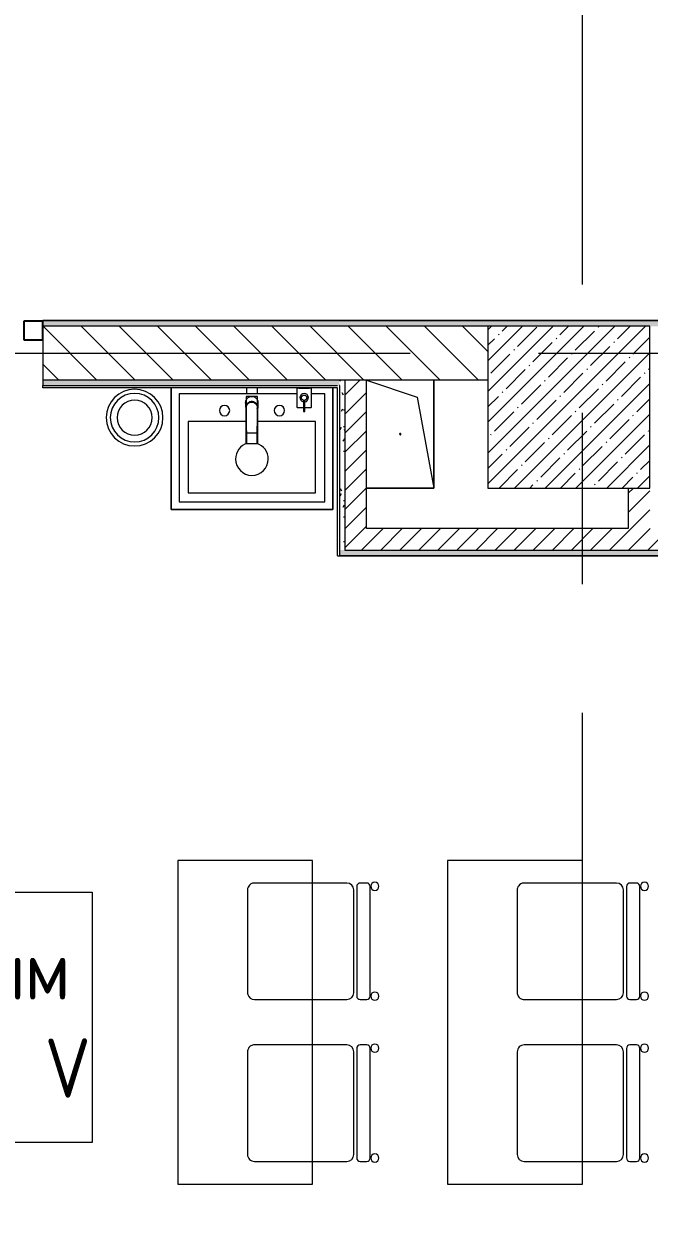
# Model space of a CAD drawing. Header units: millimetres. Extents: x -5714 to 188114, y -8553 to 29000.
# Drawn here: x 14939 to 17258, y 4605 to 9021 of the extents above; entities that cross this region are included whole.
import ezdxf

# ---------------------------------------------------------------- set-up
doc = ezdxf.new("R2010")
doc.units = ezdxf.units.MM
doc.linetypes.add('Осевая', pattern=[3175, 635, -476.25, 1587.5, -476.25])
for name, color, linetype, lineweight in [('0-1', 7, 'Continuous', 9), ('A-GENM', 7, 'Continuous', 9), ('A-GLAZ-CWMG', 7, 'Continuous', 9), ('A-GLAZ-CWMG-1', 7, 'Continuous', 25), ('A-WALL', 7, 'Continuous', 9), ('E-ELEC-FIXT-IDEN', 7, 'Continuous', 9), ('I-WALL', 7, 'Continuous', 9), ('P-SANR-FIXT', 7, 'Continuous', 9), ('P-SANR-FIXT-1', 7, 'Continuous', 13), ('S-COLS', 7, 'Continuous', 9), ('Оси-2', 7, 'Осевая', 9)]:
    doc.layers.add(name, color=color, linetype=linetype, lineweight=lineweight)
for name, color, linetype, lineweight, true_color in [('A-WALL-1', 7, 'Continuous', 9, 0x3c3c3c), ('A-WALL-FNSH-1', 7, 'Continuous', 9, 0x3c3c3c), ('I-FURN-1', 7, 'Continuous', 9, 0xf0f0f0)]:
    doc.layers.add(name, color=color, linetype=linetype, lineweight=lineweight, true_color=true_color)
doc.styles.add('GOST Common_1', font='GOST_Common.ttf', dxfattribs={"width": 0.9, "height": 220})
pattern_1 = [(45, (0, 0), (-35.35534, 35.35534), [])]
pattern_2 = [(0, (0, 0), (121.92, 30.48), [10.058, -81.382, 10.058, -81.382, -487.68]), (0, (0, 0), (121.92, 30.48), [-182.88, 10.058, -172.822, 10.058, -81.382, -213.36]), (0, (0, 0), (121.92, 30.48), [-457.2, 10.058, -50.902, 10.058, -142.342]), (120, (45.72, 15.24), (-87.356454, 90.345817), [10.058, -81.382, 10.058, -81.382, -487.68]), (120, (45.72, 15.24), (-87.356454, 90.345817), [-182.88, 10.058, -172.822, 10.058, -81.382, -213.36]), (120, (45.72, 15.24), (-87.356454, 90.345817), [-457.2, 10.058, -50.902, 10.058, -142.342]), (240, (60.96, 76.2), (-34.563546, -120.825817), [10.058, -81.382, 10.058, -81.382, -487.68]), (240, (60.96, 76.2), (-34.563546, -120.825817), [-182.88, 10.058, -172.822, 10.058, -81.382, -213.36]), (240, (60.96, 76.2), (-34.563546, -120.825817), [-457.2, 10.058, -50.902, 10.058, -142.342])]

# ---------------------------------------------------------------- blocks, each defined once
blk = doc.blocks.new('GM_Отверстие прямоугольное _в плите_ - Отверстие-V35-План размещения напольных электротехнических лючков и розеток 3 этажа в осях 1-12')
at = {"layer": 'A-GENM'}
for p, q in [((-200, 125), (200, 125)), ((200, 125), (-200, 125)), ((-137.5, 62.5), (200, 125)), ((200, 125), (200, -125)), ((200, -125), (200, 125)), ((-200, -125), (-137.5, 62.5))]:
    blk.add_line(p, q, dxfattribs=at)
for start, end in [(360, 180), (180, 360)]:
    blk.add_arc((0, 0), 2.5, start, end, dxfattribs=at)
blk = doc.blocks.new('BSC_Колонна _Прямоугольная - 600х600-V38-План размещения напольных электротехнических лючков и розеток 3 этажа в осях 1-12')
at = {"layer": 'S-COLS'}
h = blk.add_hatch(dxfattribs=at)
h.set_pattern_fill('FP_31', color=256, style=0, pattern_type=2)
h.set_pattern_definition([(45, (-16960, -7600), (-57.02463, 57.02463), []), (45, (-16902.975, -7600), (-57.02463, 57.02463), [100.806, -20.161, 3.353, -16.808])])
h.paths.add_polyline_path([(-300, -300), (300, -300), (300, 300), (-300, 300), (-300, -60.6)])
for p, q in [((300, 300), (-300, 300)), ((-300, 300), (-300, -300)), ((300, -300), (300, 300)), ((-300, -300), (300, -300))]:
    blk.add_line(p, q, dxfattribs=at)
blk = doc.blocks.new('Стул Breuer - 1_9а-V61-План размещения напольных электротехнических лючков и розеток 3 этажа в осях 1-12')
at = {"layer": 'I-FURN-1'}
for p, q in [((190.5, 241.3), (-190.5, 241.3)), ((-215.9, 215.9), (-215.9, 0)), ((215.9, 0), (215.9, 215.9)), ((-215.9, 0), (-215.9, -127)), ((215.9, -127), (215.9, 0)), ((-215.9, -176.2), (-215.9, -200.8)), ((203.2, -163.5), (-203.2, -163.5)), ((-190.5, -152.4), (190.5, -152.4)), ((215.9, -200.8), (215.9, -176.2)), ((-203.2, -213.5), (203.2, -213.5))]:
    blk.add_line(p, q, dxfattribs=at)
for centre, radius, start, end in [((-190.5, 215.9), 25.4, 105, 180), ((-190.5, 215.9), 25.4, 90, 105), ((190.5, 215.9), 25.4, 45, 90), ((190.5, 215.9), 25.4, 15, 45), ((190.5, 215.9), 25.4, 0, 15), ((-190.5, -127), 25.4, 180, 270), ((190.5, -127), 25.4, 270, 360), ((-203.2, -176.2), 12.7, 90, 180), ((203.2, -176.2), 12.7, 360, 90), ((-203.5, -230.6), 15.1, 360, 180), ((-203.2, -200.8), 12.7, 180, 270), ((203.7, -230.6), 15.1, 360, 180), ((203.2, -200.8), 12.7, 270, 360), ((-203.5, -230.6), 15.1, 180, 360), ((203.7, -230.6), 15.1, 180, 360)]:
    blk.add_arc(centre, radius, start, end, dxfattribs=at)
blk = doc.blocks.new('Стул Breuer - 1_9а-V62-План размещения напольных электротехнических лючков и розеток 3 этажа в осях 1-12')
at = {"layer": 'I-FURN-1'}
for p, q in [((190.5, 241.3), (-190.5, 241.3)), ((-215.9, 215.9), (-215.9, 0)), ((215.9, 0), (215.9, 215.9)), ((-215.9, 0), (-215.9, -127)), ((215.9, -127), (215.9, 0)), ((-215.9, -176.2), (-215.9, -200.8)), ((203.2, -163.5), (-203.2, -163.5)), ((-190.5, -152.4), (190.5, -152.4)), ((215.9, -200.8), (215.9, -176.2)), ((-203.2, -213.5), (203.2, -213.5))]:
    blk.add_line(p, q, dxfattribs=at)
for centre, radius, start, end in [((-190.5, 215.9), 25.4, 135, 180), ((-190.5, 215.9), 25.4, 90, 135), ((190.5, 215.9), 25.4, 60, 90), ((190.5, 215.9), 25.4, 45, 60), ((190.5, 215.9), 25.4, 30, 45), ((190.5, 215.9), 25.4, 0, 30), ((-190.5, -127), 25.4, 180, 270), ((190.5, -127), 25.4, 270, 360), ((-203.2, -176.2), 12.7, 90, 180), ((203.2, -176.2), 12.7, 360, 90), ((-203.5, -230.6), 15.1, 360, 180), ((-203.2, -200.8), 12.7, 180, 270), ((203.7, -230.6), 15.1, 360, 180), ((203.2, -200.8), 12.7, 270, 360), ((-203.5, -230.6), 15.1, 180, 360), ((203.7, -230.6), 15.1, 180, 360)]:
    blk.add_arc(centre, radius, start, end, dxfattribs=at)
blk = doc.blocks.new('Стул Breuer - 1_9а-V63-План размещения напольных электротехнических лючков и розеток 3 этажа в осях 1-12')
at = {"layer": 'I-FURN-1'}
for p, q in [((190.5, 241.3), (-190.5, 241.3)), ((-215.9, 215.9), (-215.9, 0)), ((215.9, 0), (215.9, 215.9)), ((-215.9, 0), (-215.9, -127)), ((215.9, -127), (215.9, 0)), ((-215.9, -176.2), (-215.9, -200.8)), ((203.2, -163.5), (-203.2, -163.5)), ((-190.5, -152.4), (190.5, -152.4)), ((215.9, -200.8), (215.9, -176.2)), ((-203.2, -213.5), (203.2, -213.5))]:
    blk.add_line(p, q, dxfattribs=at)
for centre, radius, start, end in [((-190.5, 215.9), 25.4, 165, 180), ((-190.5, 215.9), 25.4, 120, 165), ((-190.5, 215.9), 25.4, 90, 120), ((190.5, 215.9), 25.4, 75, 90), ((190.5, 215.9), 25.4, 30, 75), ((190.5, 215.9), 25.4, 0, 30), ((-190.5, -127), 25.4, 180, 270), ((190.5, -127), 25.4, 270, 360), ((-203.2, -176.2), 12.7, 90, 180), ((203.2, -176.2), 12.7, 360, 90), ((-203.5, -230.6), 15.1, 360, 180), ((-203.2, -200.8), 12.7, 180, 270), ((203.7, -230.6), 15.1, 360, 180), ((203.2, -200.8), 12.7, 270, 360), ((-203.5, -230.6), 15.1, 180, 360), ((203.7, -230.6), 15.1, 180, 360)]:
    blk.add_arc(centre, radius, start, end, dxfattribs=at)
blk = doc.blocks.new('Стул Breuer - 1_9а-V64-План размещения напольных электротехнических лючков и розеток 3 этажа в осях 1-12')
at = {"layer": 'I-FURN-1'}
for p, q in [((190.5, 241.3), (-190.5, 241.3)), ((-215.9, 215.9), (-215.9, 0)), ((215.9, 0), (215.9, 215.9)), ((-215.9, 0), (-215.9, -127)), ((215.9, -127), (215.9, 0)), ((-215.9, -176.2), (-215.9, -200.8)), ((203.2, -163.5), (-203.2, -163.5)), ((-190.5, -152.4), (190.5, -152.4)), ((215.9, -200.8), (215.9, -176.2)), ((-203.2, -213.5), (203.2, -213.5))]:
    blk.add_line(p, q, dxfattribs=at)
for centre, radius, start, end in [((-190.5, 215.9), 25.4, 90, 180), ((190.5, 215.9), 25.4, 45, 90), ((190.5, 215.9), 25.4, 0, 45), ((-190.5, -127), 25.4, 180, 270), ((190.5, -127), 25.4, 270, 360), ((-203.2, -176.2), 12.7, 90, 180), ((203.2, -176.2), 12.7, 360, 90), ((-203.5, -230.6), 15.1, 360, 180), ((-203.2, -200.8), 12.7, 180, 270), ((203.7, -230.6), 15.1, 360, 180), ((203.2, -200.8), 12.7, 270, 360), ((-203.5, -230.6), 15.1, 180, 360), ((203.7, -230.6), 15.1, 180, 360)]:
    blk.add_arc(centre, radius, start, end, dxfattribs=at)
blk = doc.blocks.new('Стол базовый прямоугольный - 1_6-26174022-План размещения напольных электротехнических лючков и розеток 3 этажа в осях 1-12')
at = {"layer": 'I-FURN-1'}
for p, q in [((600, 250), (-600, 250)), ((-600, 250), (-600, -250)), ((600, -250), (600, 250)), ((-600, -250), (600, -250))]:
    blk.add_line(p, q, dxfattribs=at)
blk = doc.blocks.new('сифон - Для раковины-V87-План размещения напольных электротехнических лючков и розеток 3 этажа в осях 1-12')
at = {"layer": 'P-SANR-FIXT'}
blk.add_line((191.1, -40), (191.1, 40), dxfattribs=at)
at = {"layer": 'P-SANR-FIXT-1'}
for p, q in [((191.1, 20), (168.5, 20)), ((168.5, -20), (191.1, -20))]:
    blk.add_line(p, q, dxfattribs=at)
blk = doc.blocks.new('смеситель для раковины - Default-V90-План размещения напольных электротехнических лючков и розеток 3 этажа в осях 1-12')
at = {"layer": '0-1'}
for p, q in [((19.7, 151.6), (-19.8, 151.6)), ((-20.3, 110), (-20.4, 97.4)), ((19.8, 111.8), (-19.8, 111.8)), ((20.4, 97.4), (20.3, 110)), ((-22.8, 3), (-21.8, 15.6)), ((-20.7, 17.2), (-20.7, 16.7)), ((20.8, 16.7), (20.8, 17.2))]:
    blk.add_line(p, q, dxfattribs=at)
at = {"layer": '0-1', "flags": 128}
for points in [[(-19.8, 151.6), (-20, 151.6), (-20.2, 151.6), (-20.3, 151.5), (-20.4, 151.5), (-20.5, 151.4), (-20.6, 151.3), (-20.6, 151.2), (-20.7, 151.1), (-20.7, 151.1), (-20.7, 151), (-20.7, 151), (-20.8, 150.9), (-20.8, 150.6), (-20.8, 149.7), (-20.8, 148.7), (-20.8, 147.7), (-20.9, 146.7), (-20.9, 145.3), (-21.1, 93.2)], [(19.7, 151.6), (20, 151.6), (20.2, 151.6), (20.4, 151.5), (20.5, 151.4), (20.6, 151.3), (20.6, 151.3), (20.7, 151.2), (20.7, 151.1), (20.7, 151.1), (20.7, 151), (20.8, 151), (20.8, 150.9), (20.8, 150.6)], [(-18.9, 7.6), (-20, 10.3), (-20.8, 13.1), (-21.1, 18.6), (-21.1, 48.6), (-21.1, 93.2)], [(-19.8, 111.8), (-19.9, 111.8), (-20, 111.8), (-20.1, 111.8), (-20.1, 111.7), (-20.2, 111.7), (-20.3, 111.6), (-20.3, 111.5), (-20.3, 111.5), (-20.3, 111.4), (-20.3, 111.4), (-20.3, 111.4), (-20.3, 111.3), (-20.3, 111.2), (-20.3, 111), (-20.3, 110.8), (-20.3, 110.6), (-20.3, 110.3), (-20.3, 110)], [(12.1, -0.1), (14.4, 1.7), (18.1, 6.1), (20.4, 11.5), (21.2, 17.2), (21.2, 36.2), (21.1, 56), (21, 111.4)], [(19.8, 111.8), (19.9, 111.8), (20, 111.8), (20.1, 111.8), (20.2, 111.7), (20.2, 111.6), (20.3, 111.6), (20.3, 111.5), (20.3, 111.5), (20.3, 111.4), (20.3, 111.4), (20.3, 111.3), (20.3, 111.1), (20.3, 110.9), (20.3, 110.7), (20.3, 110.4), (20.3, 110)], [(-21.8, 15.6), (-21.7, 19.7), (-21.6, 24.4), (-21.5, 30.8), (-21.4, 37.1), (-21.3, 49.4), (-21.2, 68.8), (-21.1, 88)], [(21.8, 15.6), (22.1, 11.2), (22.8, 3)]]:
    blk.add_lwpolyline(points, dxfattribs=at)
at = {"layer": 'P-SANR-FIXT'}
for p, q in [((21, 151.6), (-21, 151.6)), ((-21, 151.6), (-21, -23)), ((-19.7, 144), (-19.8, 111.7)), ((19.8, 111.7), (19.7, 144)), ((21, -23), (21, 151.6)), ((-21, 19.9), (-20.8, 19.8)), ((-20.4, 22), (-20.8, 19.8)), ((19.4, 12.9), (20.4, 11.1)), ((20.8, 19.8), (20.4, 22)), ((21, 19.9), (20.8, 19.8)), ((20.9, 18.5), (20.8, 19.8)), ((20.9, 18.4), (21.1, 18.4)), ((22.5, 5), (22.9, 0.9)), ((-21, -23), (21, -23)), ((-0.6, -2.8), (0.6, -2.8))]:
    blk.add_line(p, q, dxfattribs=at)
at = {"layer": 'P-SANR-FIXT', "flags": 128}
for points in [[(-21.1, 16.9), (-21.1, 42.2), (-21, 67.6), (-20.8, 118.3), (-20.7, 143.7), (-20.7, 149.4), (-20.8, 150.2), (-20.9, 145.3), (-20.9, 138.9), (-21.1, 88.1)], [(-20.1, 88.1), (-20.1, 99.6), (-20, 111), (-20, 122.4), (-19.9, 133.8), (-19.9, 145.2)], [(19.9, 145.2), (19.9, 138.9), (19.9, 132.6), (20, 126.2), (20, 119.9), (20, 113.5), (20, 107.2), (20.1, 100.8), (20.1, 94.5), (20.1, 88.1)], [(21.1, 88.1), (20.9, 138.9), (20.9, 145.3), (20.8, 150.2), (20.7, 149.4), (20.7, 143.7), (20.8, 118.3), (21, 67.6), (21.1, 42.2), (21.1, 16.9)], [(-21.1, 18.6), (-21.1, 18.6), (-21.1, 18.6), (-21, 18.6), (-21, 18.6), (-21, 18.5), (-20.9, 18.5), (-20.9, 18.5)], [(-21.1, 18.4), (-21.1, 18), (-21.1, 17.6), (-21.1, 17.2), (-21.1, 16.8), (-21.1, 16.4)], [(-20.8, 19.8), (-20.9, 19.2), (-20.9, 18.5)], [(-15.9, 4.1), (-13.1, 1.6), (-9.8, -0.4), (-6.1, -1.8), (-2.1, -2.5), (2.1, -2.5), (6.1, -1.8), (9.8, -0.4), (11.1, 0.4)], [(11.5, 0.5), (13.1, 1.6), (15.9, 4.1)], [(21.1, 16.4), (21.1, 16.8), (21.1, 17.2), (21.1, 17.6), (21.1, 18), (21.1, 18.4)], [(22.9, 0.9), (22.7, 3.2), (22.5, 5.6), (22.3, 7.9), (22.1, 10.8), (21.8, 15.2)], [(0.6, -3.9), (0.3, -3.9), (0.1, -3.9), (-0.1, -3.9), (-0.3, -3.9), (-0.6, -3.9)]]:
    blk.add_lwpolyline(points, dxfattribs=at)
at = {"layer": 'P-SANR-FIXT'}
for centre, major_axis, ratio, start_param, end_param in [((-19.8, 109.7), (-0.5, 0.002), 0.095846, 0.017294, 1.571164), ((19.8, 109.7), (0.5, 0.002), 0.095848, 4.711795, 6.265892), ((0, 17.2), (20.8, 0), 0.98634, 3.038054, 3.141593), ((0, 17.2), (20.8, 0), 0.98634, 3.141593, 3.441377), ((0, 16.7), (20.8, 0), 0.98634, 3.141593, 3.372062), ((0, 16.7), (20.7, 0), 0.98634, 3.571127, 3.769911), ((0, 17.2), (20.8, 0), 0.98634, 3.613983, 5.358408), ((0, 16.7), (20.7, 0), 0.98634, 3.994763, 4.083653), ((0, 16.7), (20.8, 0), 0.98634, 5.376246, 5.846752), ((0, 17.2), (20.8, 0), 0.98634, 5.499139, 5.804813), ((0, 17.2), (-20.8, 0), 0.98634, 2.841808, 3.141593), ((0, 16.7), (20.8, 0), 0.98634, 6.052716, 6.283185), ((0, 17.2), (20.8, 0), 0.98634, 0, 0.103539), ((0, 16.7), (20.7, 0), 0.98634, 4.276566, 4.39823), ((0, 16.7), (20.7, 0), 0.98634, 4.402118, 4.807479), ((0, 16.7), (20.8, 0), 0.98634, 4.9338, 5.10736)]:
    blk.add_ellipse(centre, major_axis=major_axis, ratio=ratio, start_param=start_param, end_param=end_param, dxfattribs=at)
for points, knots in [([(-19.9, 145.2), (-19.9, 146), (-19.9, 147.4), (-19.8, 149.3), (-19.8, 150.7), (-19.8, 151.5), (-19.8, 151.6), (-19.8, 151.6)], [0, 0, 0, 0, 0.1, 0.2, 0.3, 0.4, 0.4725859, 0.4725859, 0.4725859, 0.4725859]), ([(-19.8, 151.6), (-19.7, 151.6), (-19.7, 151.6), (-19.7, 151.2), (-19.7, 150), (-19.7, 148.3), (-19.7, 146.2), (-19.7, 144.8), (-19.7, 144)], [0.4728347, 0.4728347, 0.4728347, 0.4728347, 0.5, 0.6, 0.7, 0.8, 0.9, 1, 1, 1, 1]), ([(19.7, 144), (19.7, 144.8), (19.7, 146.2), (19.7, 148.3), (19.7, 150), (19.7, 151.2), (19.7, 151.6), (19.7, 151.6), (19.7, 151.6)], [0, 0, 0, 0, 0.1, 0.2, 0.3, 0.4, 0.5, 0.5274121, 0.5274121, 0.5274121, 0.5274121]), ([(19.7, 151.6), (19.8, 151.6), (19.8, 151.5), (19.8, 150.7), (19.8, 149.3), (19.9, 147.4), (19.9, 146), (19.9, 145.2)], [0.5275209, 0.5275209, 0.5275209, 0.5275209, 0.6, 0.7, 0.8, 0.9, 1, 1, 1, 1]), ([(-20.4, 97.4), (-20.4, 91.1), (-20.5, 81.8), (-20.6, 69.7), (-20.6, 60), (-20.7, 52.6), (-20.8, 47.4), (-20.8, 45.2), (-20.8, 43.5), (-20.9, 41.8), (-20.9, 39.8), (-20.9, 37.7), (-20.9, 36.2), (-20.9, 35.4), (-21, 34.1), (-21, 32.6), (-21, 31), (-21, 29.7), (-21, 28.6), (-21, 27.7), (-21, 26.8), (-21.1, 25.6), (-21.1, 22.9), (-21.1, 20.4), (-21.1, 18.4)], [0, 0, 0, 0, 0.222222, 0.333333, 0.444444, 0.583333, 0.618056, 0.652778, 0.670139, 0.6875, 0.722222, 0.756944, 0.774306, 0.782986, 0.791667, 0.826389, 0.84375, 0.861111, 0.878472, 0.887153, 0.895833, 0.913194, 0.930556, 1, 1, 1, 1]), ([(-20.5, 43.6), (-20.5, 44.1), (-20.5, 44.9), (-20.5, 45.9), (-20.4, 46.5), (-20.4, 47), (-20.4, 47.6), (-20.3, 48.2), (-20.3, 49.3), (-20.3, 50.8), (-20.3, 52.7), (-20.3, 54.8), (-20.2, 57.1), (-20.2, 60.5), (-20.1, 67), (-20, 78.4), (-19.9, 90.5), (-19.9, 97.4)], [0.3665203, 0.3665203, 0.3665203, 0.3665203, 0.3928571, 0.4107143, 0.4196429, 0.4285714, 0.4375, 0.4464286, 0.4642857, 0.5, 0.5357143, 0.5714286, 0.6071429, 0.6428571, 0.7142857, 0.8571429, 1, 1, 1, 1]), ([(-19.8, 111.8), (-19.8, 111.8), (-19.8, 111.7), (-19.8, 110.9), (-19.8, 110.1), (-19.8, 109.7)], [0.4695548, 0.4695548, 0.4695548, 0.4695548, 0.6, 0.8, 1, 1, 1, 1]), ([(19.8, 109.7), (19.8, 110.1), (19.8, 110.9), (19.8, 111.7), (19.8, 111.8), (19.8, 111.8)], [0, 0, 0, 0, 0.2, 0.4, 0.5304748, 0.5304748, 0.5304748, 0.5304748]), ([(19.9, 97.4), (19.9, 90.5), (20, 78.4), (20.1, 66.9), (20.2, 60.3), (20.3, 57), (20.3, 54.6), (20.3, 52.6), (20.3, 50.7), (20.3, 49.2), (20.4, 48.1), (20.4, 47.4), (20.4, 46.9), (20.4, 46.4), (20.4, 45.8), (20.4, 44.6), (20.4, 43), (20.4, 41.3), (20.5, 40), (20.5, 39.2), (20.6, 38.5), (20.7, 37.9), (20.7, 37.5)], [0, 0, 0, 0, 0.1428571, 0.2857143, 0.3571429, 0.3928571, 0.4285714, 0.4642857, 0.5, 0.5357143, 0.5535714, 0.5625, 0.5714286, 0.5803571, 0.5892857, 0.6071429, 0.6428571, 0.6785714, 0.6964286, 0.7053571, 0.7142857, 0.7301718, 0.7301718, 0.7301718, 0.7301718]), ([(21.1, 18.4), (21.1, 19.2), (21.1, 20.8), (21.1, 23.1), (21.1, 25), (21.1, 26.5), (21, 27.6), (21, 28.6), (21, 30), (21, 31.7), (21, 33.4), (21, 34.6), (20.9, 35.2), (20.9, 35.7), (20.9, 36.3), (20.9, 36.9), (20.9, 38.1), (20.9, 39.8), (20.9, 41.4), (20.8, 42.8), (20.8, 44.1), (20.8, 45.8), (20.8, 48.6), (20.7, 53.5), (20.6, 60.7), (20.6, 68.9), (20.5, 76.5), (20.5, 85.7), (20.4, 92.7), (20.4, 97.4)], [0, 0, 0, 0, 0.027778, 0.055556, 0.083333, 0.097222, 0.111111, 0.125, 0.138889, 0.166667, 0.194444, 0.208333, 0.215278, 0.222222, 0.229167, 0.236111, 0.25, 0.277778, 0.305556, 0.319444, 0.333333, 0.361111, 0.388889, 0.444444, 0.555556, 0.666667, 0.75, 0.833333, 1, 1, 1, 1]), ([(-21.1, 88.1), (-21.1, 85.7), (-21.1, 82.2), (-21.1, 77.5), (-21.2, 73.9), (-21.2, 70.4), (-21.2, 66.8), (-21.2, 63.9), (-21.2, 61.5), (-21.2, 59.8), (-21.2, 58), (-21.2, 55.7), (-21.3, 52.8), (-21.3, 49.3), (-21.3, 46), (-21.3, 42.6), (-21.4, 39.4), (-21.4, 36.2), (-21.5, 32.2), (-21.5, 27.5), (-21.7, 20.9), (-21.8, 17.2), (-21.8, 15.2)], [0, 0, 0, 0, 0.083333, 0.125, 0.166667, 0.208333, 0.25, 0.291667, 0.3125, 0.333333, 0.354167, 0.375, 0.416667, 0.458333, 0.5, 0.541667, 0.583333, 0.625, 0.666667, 0.75, 0.833333, 1, 1, 1, 1]), ([(20.1, 88.1), (20.1, 88.2), (20.2, 88.3), (20.4, 88.2), (20.5, 88), (20.6, 87.8), (20.7, 87.5), (20.7, 87.3), (20.8, 87.1), (20.9, 87), (20.9, 86.8), (20.9, 86.7)], [0, 0, 0, 0, 0.1, 0.19375, 0.25, 0.3, 0.35, 0.4, 0.45, 0.525, 0.575, 0.575, 0.575, 0.575]), ([(21.8, 15.2), (21.8, 16.4), (21.7, 19.4), (21.6, 24.2), (21.5, 28.2), (21.5, 30.6), (21.5, 32.4), (21.4, 34.1), (21.4, 35.8), (21.4, 37.3), (21.4, 38.7), (21.4, 39.8), (21.4, 41), (21.3, 42.6), (21.3, 44.7), (21.3, 47.5), (21.3, 50.9), (21.2, 55.1), (21.2, 60), (21.2, 65.1), (21.2, 69.9), (21.2, 74.5), (21.1, 80.6), (21.1, 85.1), (21.1, 88.1)], [0, 0, 0, 0, 0.142857, 0.285714, 0.357143, 0.392857, 0.428571, 0.464286, 0.5, 0.535714, 0.553571, 0.571429, 0.589286, 0.607143, 0.642857, 0.678571, 0.714286, 0.75, 0.785714, 0.821429, 0.857143, 0.892857, 0.928571, 1, 1, 1, 1]), ([(-21.8, 15.2), (-21.9, 13.9), (-22, 12.1), (-22.1, 10.1), (-22.2, 8.7), (-22.3, 7.5), (-22.4, 6.6), (-22.5, 5.7), (-22.6, 4.8), (-22.7, 3.8), (-22.8, 2.5), (-22.9, 1.5), (-22.9, 0.9)], [0, 0, 0, 0, 0.166667, 0.25, 0.333333, 0.416667, 0.5, 0.583333, 0.666667, 0.75, 0.833333, 1, 1, 1, 1]), ([(22.9, 0.3), (22.9, -2.5), (22.3, -6.4), (20, -11.4), (17.7, -14.7), (14.9, -17.6), (11.6, -20), (7.9, -21.7), (4.5, -22.6), (1.5, -23), (-1.9, -23), (-6, -22.4), (-10, -20.8), (-12.8, -19.1), (-14.8, -17.5), (-16.7, -15.8), (-18.8, -13.3), (-21.9, -8.1), (-22.9, -3.2), (-22.9, 0.3)], [0, 0, 0, 0, 0.111111, 0.166667, 0.222222, 0.277778, 0.333333, 0.388889, 0.444444, 0.479167, 0.513889, 0.583333, 0.652778, 0.6875, 0.722222, 0.756944, 0.791667, 0.861111, 1, 1, 1, 1]), ([(-21, 19.9), (-21, 19.7), (-21, 19.5), (-21.1, 19.2), (-21.1, 18.9), (-21.1, 18.7), (-21.1, 18.6)], [0, 0, 0, 0, 0.333333, 0.5, 0.666667, 1, 1, 1, 1]), ([(-0.6, -3.9), (-1.6, -3.9), (-3.8, -3.7), (-7, -2.8), (-10, -1.5), (-12.8, 0.2), (-15.2, 2.3), (-17.3, 4.8), (-18.7, 7.1), (-19.6, 9), (-20.1, 10.6), (-20.6, 12.1), (-21, 14.3), (-21.1, 15.9), (-21.1, 16.9)], [0, 0, 0, 0, 0.1, 0.2, 0.3, 0.4, 0.5, 0.6, 0.7, 0.75, 0.8, 0.85, 0.9, 1, 1, 1, 1]), ([(-21.1, 16.4), (-21.1, 14.3), (-20.4, 11.1), (-18.7, 7.6), (-17.5, 5.8), (-16.4, 4.5), (-15.2, 3.2), (-13.9, 2.1), (-12.5, 1), (-10.9, 0.1), (-9.2, -0.7), (-6.9, -1.7), (-3.8, -2.5), (0, -2.8), (3.8, -2.5), (6.9, -1.7), (9, -0.9), (10.1, -0.3), (10.9, 0.1), (11.7, 0.5), (12.7, 1.2), (13.9, 2), (15, 3), (15.8, 3.8), (16.4, 4.5), (17, 5.2), (17.7, 6.2), (18.6, 7.6), (19.3, 9), (19.7, 9.9), (19.9, 10.5), (20, 10.9), (20.2, 11.2), (20.3, 11.7), (20.6, 12.6), (20.8, 13.8), (21, 15.1), (21.1, 16), (21.1, 16.4)], [0, 0, 0, 0, 0.111111, 0.166667, 0.194444, 0.222222, 0.25, 0.277778, 0.305556, 0.333333, 0.361111, 0.388889, 0.444444, 0.5, 0.555556, 0.611111, 0.638889, 0.652778, 0.666667, 0.680556, 0.694444, 0.722222, 0.75, 0.763889, 0.777778, 0.791667, 0.805556, 0.833333, 0.861111, 0.875, 0.881944, 0.888889, 0.895833, 0.902778, 0.916667, 0.944444, 0.972222, 1, 1, 1, 1]), ([(-21, 19.9), (-21, 20.5), (-20.9, 21.9), (-20.9, 23.9), (-20.9, 25.6), (-20.9, 26.9), (-20.9, 27.6), (-20.9, 28.1), (-20.9, 28.7), (-20.9, 29.4), (-21, 30.9), (-21, 33.1), (-21, 35.5), (-20.9, 37.4), (-20.9, 38.5), (-20.8, 39.3), (-20.7, 40.1), (-20.7, 40.7), (-20.6, 41.2), (-20.6, 41.3)], [0, 0, 0, 0, 0.0357143, 0.0714286, 0.1071429, 0.125, 0.1339286, 0.1428571, 0.1517857, 0.1607143, 0.1785714, 0.2142857, 0.25, 0.2678571, 0.2857143, 0.2946429, 0.3035714, 0.3214286, 0.3257253, 0.3257253, 0.3257253, 0.3257253]), ([(-20.8, 14.6), (-20.7, 14.1), (-20.6, 12.9), (-20.2, 11.6), (-20, 10.9)], [0, 0, 0, 0, 0.4, 1, 1, 1, 1]), ([(-20, 10.9), (-19.6, 9.8), (-18.5, 7.4), (-17, 5.2), (-15.9, 4.1)], [0, 0, 0, 0, 0.444444, 1, 1, 1, 1]), ([(21.1, 16.9), (21.1, 15.9), (21, 13.7), (20.2, 10.6), (19, 7.6), (16.7, 3.9), (12.9, 0), (7.1, -3.1), (2.7, -3.9), (0.6, -3.9)], [0, 0, 0, 0, 0.1, 0.2, 0.3, 0.4, 0.6, 0.8, 1, 1, 1, 1]), ([(15.9, 4.1), (16.7, 5), (18.4, 7.2), (19.5, 9.5), (20, 10.9)], [0, 0, 0, 0, 0.444444, 1, 1, 1, 1]), ([(20, 10.9), (20.2, 11.4), (20.5, 12.7), (20.7, 13.9), (20.8, 14.6)], [0, 0, 0, 0, 0.444444, 1, 1, 1, 1]), ([(20.9, 33.9), (20.9, 33.6), (20.9, 32.5), (20.9, 30.9), (20.9, 29.2), (20.9, 28.3), (20.9, 27.5), (20.9, 26.8), (20.9, 25.6), (20.9, 23.9), (21, 21.9), (21, 20.5), (21, 19.9)], [0.7766981, 0.7766981, 0.7766981, 0.7766981, 0.7857143, 0.8214286, 0.8392857, 0.8571429, 0.8660714, 0.875, 0.8928571, 0.9285714, 0.9642857, 1, 1, 1, 1]), ([(-0.6, -3.9), (-0.6, -3.9), (-0.6, -3.7), (-0.6, -3.5), (-0.6, -3.1), (-0.6, -2.9), (-0.6, -2.8)], [0, 0, 0, 0, 0.363636, 0.545455, 0.727273, 1, 1, 1, 1]), ([(0.6, -3.9), (0.6, -3.9), (0.6, -3.7), (0.6, -3.5), (0.6, -3.1), (0.6, -2.9), (0.6, -2.8)], [0, 0, 0, 0, 0.363636, 0.545455, 0.727273, 1, 1, 1, 1])]:
    blk.add_open_spline(points, degree=3, knots=knots, dxfattribs=at)
for points in [[(-19.8, 111.8), (-19.8, 111.8), (-19.8, 111.8), (-19.8, 111.8)], [(19.8, 111.8), (19.8, 111.8), (19.8, 111.8), (19.8, 111.8)], [(-20.1, 88.1), (-20.4, 88.2), (-20.6, 88.2), (-20.8, 88.2)], [(-20, 85.7), (-20.1, 86.5), (-20.1, 87.3), (-20.1, 88.1)], [(20.1, 88.1), (20.1, 87.3), (20.1, 86.5), (20, 85.7)], [(-22.9, 0.9), (-22.9, 2.2), (-22.8, 3.6), (-22.6, 4.9)], [(-21.8, 15.2), (-21.8, 16.4), (-21.7, 17.6), (-21.4, 18.8)], [(-21.2, 19.5), (-21, 20.5), (-20.6, 21.4), (-20.2, 22.3)], [(-20.9, 18.4), (-21, 18.4), (-21.1, 18.4), (-21.1, 18.5)], [(-20.4, 22.5), (-20.7, 21.7), (-20.9, 20.8), (-21, 19.9)], [(-20.9, 18.3), (-20.9, 17.7), (-20.9, 16.5), (-20.8, 15.2), (-20.8, 14.6)], [(20.7, 19.9), (20.7, 17.5), (19.9, 12.6), (16.3, 6), (10.7, 1.1), (3.8, -1.6), (-3.7, -1.6), (-10.7, 1.1), (-16.3, 6), (-19.9, 12.6), (-20.7, 17.5), (-20.7, 19.9)], [(-20.4, 11.1), (-20.1, 11.7), (-19.8, 12.3), (-19.4, 12.9)], [(20.2, 22.3), (21.2, 20.1), (21.8, 17.6), (21.8, 15.2)], [(21, 19.9), (20.9, 20.8), (20.7, 21.7), (20.4, 22.5)], [(20.8, 14.6), (20.8, 15.2), (20.9, 16.5), (20.9, 17.8), (20.9, 18.4)], [(21.1, 18.5), (21.1, 18.5), (21, 18.5), (20.9, 18.5)], [(21.1, 18.5), (21.1, 18.6), (21.1, 18.7), (21.1, 18.9), (21.1, 19.2), (21.1, 19.4), (21, 19.6), (21, 19.8), (21, 19.9)], [(-3, -2.5), (-2.2, -2.7), (-1.4, -2.7), (-0.6, -2.8)]]:
    blk.add_open_spline(points, degree=3, dxfattribs=at)
blk = doc.blocks.new('мусорная корзина - Round_ Metal-30590745-План размещения напольных электротехнических лючков и розеток 3 этажа в осях 1-12')
at = {"layer": 'P-SANR-FIXT'}
for radius, start, end in [(105, 0, 180), (90, 360, 180), (65, 0, 180), (105, 180, 360), (90, 180, 360), (65, 180, 360)]:
    blk.add_arc((0, 0), radius, start, end, dxfattribs=at)
blk = doc.blocks.new('Мойка кухонная - Раковина Roca Victoria-N Unik 600х460 мм-V89-План размещения напольных электротехнических лючков и розеток 3 этажа в осях 1-12')
at = {"layer": 'P-SANR-FIXT'}
for p, q in [((166, 0), (-270, 0)), ((-270, 0), (-270, -400)), ((270, 0), (221, 0)), ((270, -400), (270, 0)), ((-20.5, -102.3), (-236.6, -102.3)), ((-236.6, -102.3), (-236.6, -366.4)), ((236.1, -102.3), (19.4, -102.3)), ((236.1, -366.4), (236.1, -102.3)), ((-236.6, -366.4), (236.1, -366.4)), ((-270, -400), (270, -400))]:
    blk.add_line(p, q, dxfattribs=at)
for centre, radius, start, end in [((-101.6, -61.9), 19, 90, 180), ((-101.6, -61.9), 19, 360, 90), ((101.6, -61.9), 19.1, 360, 180), ((-101.6, -61.9), 19, 180, 270), ((-101.6, -61.9), 19.1, 270, 360), ((101.6, -61.9), 19.1, 180, 360), ((0, -241.3), 60.5, 106.4507, 180), ((0, -241.3), 60.5, 360, 72.9655), ((0, -241.3), 60.5, 180, 360)]:
    blk.add_arc(centre, radius, start, end, dxfattribs=at)
blk = doc.blocks.new('TOY_Диспансер мыло - Дозатор Elegance new 11654 019001 хром-30769669-План размещения напольных электротехнических лючков и розеток 3 этажа в осях 1-12')
at = {"layer": 'A-GENM'}
for p, q in [((97.5, 89.2), (97.5, 21.5)), ((122.2, 91.2), (99.5, 91.2)), ((122.2, 91.2), (102.9, 91.2)), ((127.9, 106.1), (122.2, 106.1)), ((122.2, 106.1), (122.2, 91.2)), ((122.2, 92.2), (122.2, 64.8)), ((127.9, 91.2), (127.9, 106.1)), ((127.9, 64.8), (127.9, 92.2)), ((146.9, 91.2), (127.9, 91.2)), ((150.5, 91.2), (127.9, 91.2)), ((152.5, 21.5), (152.5, 89.2)), ((99.5, 19.5), (105, 19.5)), ((145, 19.5), (105, 19.5)), ((105, 19.5), (105, 18)), ((145, 18), (145, 19.5)), ((145, 19.5), (150.5, 19.5))]:
    blk.add_line(p, q, dxfattribs=at)
blk.add_circle((125, 55.2), 10, dxfattribs=at)
for centre, radius, start, end in [((99.5, 89.2), 2, 90, 180), ((150.5, 89.2), 2, 360, 90), ((125, 55.2), 15.7, 100.4353, 79.365), ((99.5, 21.5), 2, 180, 270), ((150.5, 21.5), 2, 270, 0)]:
    blk.add_arc(centre, radius, start, end, dxfattribs=at)
blk = doc.blocks.new('Прямоугольный импост - 50 x 70 мм-31927764-План размещения напольных электротехнических лючков и розеток 3 этажа в осях 1-12')
at = {"layer": 'A-GLAZ-CWMG-1'}
for p, q in [((-70, 35), (0, 35)), ((-70, -35), (-70, 35)), ((0, 35), (0, -35)), ((0, -35), (-70, -35))]:
    blk.add_line(p, q, dxfattribs=at)

msp = doc.modelspace()

# ---------------------------------------------------------------- hatches: boundary and pattern name
at = {"layer": 'I-WALL'}
h = msp.add_hatch(dxfattribs=at)
h.set_pattern_fill('FP_35', color=256, style=0, pattern_type=2)
h.set_pattern_definition(pattern_2)
h.paths.add_polyline_path([(38086.5, 7900), (38282.7, 7900.8), (38282.7, 7920), (33010, 7920), (33010, 7900), (37990, 7900)])
h.paths.add_polyline_path([(30510, 7900), (30510, 7920), (27465, 7920), (27465, 7908), (27495, 7908), (27495, 7900), (29809.7, 7900)])
h.paths.add_polyline_path([(26335, 7900), (26335, 7908), (26365, 7908), (26365, 7920), (24051, 7920), (24051, 7900), (26160, 7900)])
h.paths.add_polyline_path([(22611, 7900), (22611, 7920), (15009.3, 7920), (15009.3, 7900), (22605.8, 7900)])
h.paths.add_polyline_path([(13182.7, 7900), (13569.3, 7900), (13569.3, 7920), (6530, 7920), (6530, 7900), (12760, 7900)])
h.paths.add_polyline_path([(3759.7, 7900), (4030, 7900), (4030, 7920), (3285, 7920), (3285, 7908), (3340, 7908), (3340, 7900), (3730, 7900)])
h.paths.add_polyline_path([(1830, 7900), (1830, 7908), (1885, 7908), (1885, 7920), (1250, 7920), (1250, 7900)])
h = msp.add_hatch(dxfattribs=at)
h.set_pattern_fill('FP_8', color=256, style=0, pattern_type=2)
h.set_pattern_definition([(135, (0, 0), (-70.7107, -70.7107), [])])
h.paths.add_polyline_path([(16660, 7700), (16660, 7900), (15009.3, 7900), (15009.3, 7700), (16548.1, 7700)])
h.paths.add_polyline_path([(13569.3, 7700), (13569.3, 7900), (12760, 7900), (12760, 7700), (13182.7, 7700)])
h.paths.add_polyline_path([(11480, 7700), (12160, 7700), (12160, 7900), (11460, 7900), (11460, 7830), (10660, 7830), (10660, 7900), (8260, 7900), (8260, 7700), (11460, 7700)])
h.paths.add_polyline_path([(7031, 7700), (7660, 7700), (7660, 7900), (6530, 7900), (6530, 7700)])
h.paths.add_polyline_path([(4030, 7700), (4030, 7900), (3750, 7900), (3750, 7700), (3759.7, 7700)])
h = msp.add_hatch(dxfattribs=at)
h.set_pattern_fill('FP_35', color=256, style=0, pattern_type=2)
h.set_pattern_definition(pattern_2)
h.paths.add_polyline_path([(16102, 7680), (16110, 7680.1), (16109, 7700), (15009.3, 7700), (15009.3, 7680), (16043.3, 7680)])
h.paths.add_polyline_path([(13182.7, 7680), (13569.3, 7680), (13569.3, 7700), (12780, 7700), (12781, 7680)])
h = msp.add_hatch(dxfattribs=at)
h.set_pattern_fill('FP_35', color=256, style=0, pattern_type=2)
h.set_pattern_definition(pattern_2)
h.paths.add_polyline_path([(16110, 7070), (16130, 7070), (16130, 7700), (16110, 7700), (16110, 7539.4)])
h = msp.add_hatch(dxfattribs=at)
h.set_pattern_fill('FP_22', color=256, style=0, pattern_type=2)
h.set_pattern_definition(pattern_1)
h.paths.add_polyline_path([(16210, 7150), (16210, 7700), (16130, 7700), (16130, 7150)])
h = msp.add_hatch(dxfattribs=at)
h.set_pattern_fill('FP_22', color=256, style=0, pattern_type=2)
h.set_pattern_definition(pattern_1)
h.paths.add_polyline_path([(17221.2, 7150), (17260, 7150), (17260, 7300), (17180, 7300), (17180, 7150)])
h = msp.add_hatch(dxfattribs=at)
h.set_pattern_fill('FP_22', color=256, style=0, pattern_type=2)
h.set_pattern_definition(pattern_1)
h.paths.add_polyline_path([(19260, 7070), (19260, 7150), (16130, 7150), (16130, 7070), (17221.2, 7070)])
h = msp.add_hatch(dxfattribs=at)
h.set_pattern_fill('FP_35', color=256, style=0, pattern_type=2)
h.set_pattern_definition(pattern_2)
h.paths.add_polyline_path([(19340, 7050), (19340, 7070), (16110, 7070), (16110, 7050), (17221.2, 7050)])

# ---------------------------------------------------------------- linework, layer by layer
at = {"layer": 'A-WALL'}
for p, q in [((16660, 7900), (15009.3, 7900)), ((16660, 7700), (15009.3, 7700))]:
    msp.add_line(p, q, dxfattribs=at)
at = {"layer": 'A-WALL-1'}
for p, q in [((15009.3, 7920), (15009.3, 7680)), ((22611, 7920), (15009.3, 7920)), ((16130, 7700), (16130, 7070)), ((16210, 7150), (16210, 7700)), ((17180, 7300), (17180, 7150)), ((17180, 7150), (16210, 7150)), ((16130, 7070), (19340, 7070)), ((16110, 7050), (19360, 7050))]:
    msp.add_line(p, q, dxfattribs=at)
at = {"layer": 'A-WALL-FNSH-1'}
for p, q in [((22611, 7921), (15009.3, 7921)), ((15009.3, 7921), (15009.3, 7920)), ((16102, 7050), (16102, 7049)), ((16102, 7049), (19361, 7049))]:
    msp.add_line(p, q, dxfattribs=at)
at = {"layer": 'E-ELEC-FIXT-IDEN', "flags": 128}
msp.add_lwpolyline([(13772.7, 5801.8), (15193.1, 5801.8), (15193.1, 4873.8), (13772.7, 4873.8)], close=True, dxfattribs=at)
at = {"layer": 'I-FURN-1'}
for p, q in [((15485.1, 7671.3), (15485.1, 7220.5)), ((15485.1, 7220.5), (15485.1, 7671.3)), ((16085.1, 7220.5), (16085.1, 7672)), ((16085.1, 7672), (16085.1, 7220.5)), ((15485.1, 7220.5), (16085.1, 7220.5)), ((16085.1, 7220.5), (15485.1, 7220.5))]:
    msp.add_line(p, q, dxfattribs=at)
at = {"layer": 'I-WALL'}
for p, q in [((15009.3, 7680), (16102, 7680)), ((15009.3, 7672), (15009.3, 7680)), ((16102, 7672), (15009.3, 7672)), ((16102, 7050), (16102, 7672)), ((16110, 7680), (16109, 7680)), ((16110, 7680), (16110, 7050)), ((16109, 7050), (16110, 7050))]:
    msp.add_line(p, q, dxfattribs=at)
at = {"layer": 'Оси-2'}
for p, q in [((17010, 593.7), (17010, 24898.1)), ((-2202.5, 7800), (36260, 7800))]:
    msp.add_line(p, q, dxfattribs=at)

# ---------------------------------------------------------------- block references
at = {"layer": 'A-GENM', "rotation": 270.0000000000001}
msp.add_blockref('GM_Отверстие прямоугольное _в плите_ - Отверстие-V35-План размещения напольных электротехнических лючков и розеток 3 этажа в осях 1-12', (16335, 7500), dxfattribs=at)
at = {"layer": 'A-GLAZ-CWMG', "extrusion": (0, 0, -1), "rotation": 180}
msp.add_blockref('Прямоугольный импост - 50 x 70 мм-31927764-План размещения напольных электротехнических лючков и розеток 3 этажа в осях 1-12', (-15009.3, 7884), dxfattribs=at)
at = {"layer": 'I-FURN-1'}
for name, p, rotation in [('Стол базовый прямоугольный - 1_6-26174022-План размещения напольных электротехнических лючков и розеток 3 этажа в осях 1-12', (15760, 5320.1), 269.9999999999999), ('Стол базовый прямоугольный - 1_6-26174022-План размещения напольных электротехнических лючков и розеток 3 этажа в осях 1-12', (16760, 5320.1), 269.9999999999999), ('Стул Breuer - 1_9а-V61-План размещения напольных электротехнических лючков и розеток 3 этажа в осях 1-12', (16010, 5620.1), 89.99999999999959), ('Стул Breuer - 1_9а-V63-План размещения напольных электротехнических лючков и розеток 3 этажа в осях 1-12', (17010, 5620.1), 89.99999999999959), ('Стул Breuer - 1_9а-V62-План размещения напольных электротехнических лючков и розеток 3 этажа в осях 1-12', (16010, 5020.1), 89.99999999999959), ('Стул Breuer - 1_9а-V64-План размещения напольных электротехнических лючков и розеток 3 этажа в осях 1-12', (17010, 5020.1), 89.99999999999959)]:
    msp.add_blockref(name, p, dxfattribs=dict(at, rotation=rotation))
at = {"layer": 'P-SANR-FIXT'}
for name, p in [('мусорная корзина - Round_ Metal-30590745-План размещения напольных электротехнических лючков и розеток 3 этажа в осях 1-12', (15350, 7561)), ('Мойка кухонная - Раковина Roca Victoria-N Unik 600х460 мм-V89-План размещения напольных электротехнических лючков и розеток 3 этажа в осях 1-12', (15785.1, 7649))]:
    msp.add_blockref(name, p, dxfattribs=at)
for name, p, rotation in [('сифон - Для раковины-V87-План размещения напольных электротехнических лючков и розеток 3 этажа в осях 1-12', (15785.1, 7480.5), 89.99999999999964), ('смеситель для раковины - Default-V90-План размещения напольных электротехнических лючков и розеток 3 этажа в осях 1-12', (15784.6, 7616.8), 180), ('TOY_Диспансер мыло - Дозатор Elegance new 11654 019001 хром-30769669-План размещения напольных электротехнических лючков и розеток 3 этажа в осях 1-12', (16103.6, 7690), 180)]:
    msp.add_blockref(name, p, dxfattribs=dict(at, rotation=rotation))
at = {"layer": 'S-COLS'}
msp.add_blockref('BSC_Колонна _Прямоугольная - 600х600-V38-План размещения напольных электротехнических лючков и розеток 3 этажа в осях 1-12', (16960, 7600), dxfattribs=at)

# ---------------------------------------------------------------- texts
at = {"layer": 'E-ELEC-FIXT-IDEN', "char_height": 220, "attachment_point": 1, "style": 'GOST Common_1'}
for s, insert, width in [('мм', (14777.6, 5624.2), 375.19), ('   1: 220 V', (13872.7, 5260.4), 1291.519)]:
    msp.add_mtext(s, dxfattribs=dict(at, insert=insert, width=width))

doc.saveas('drawing.dxf')
